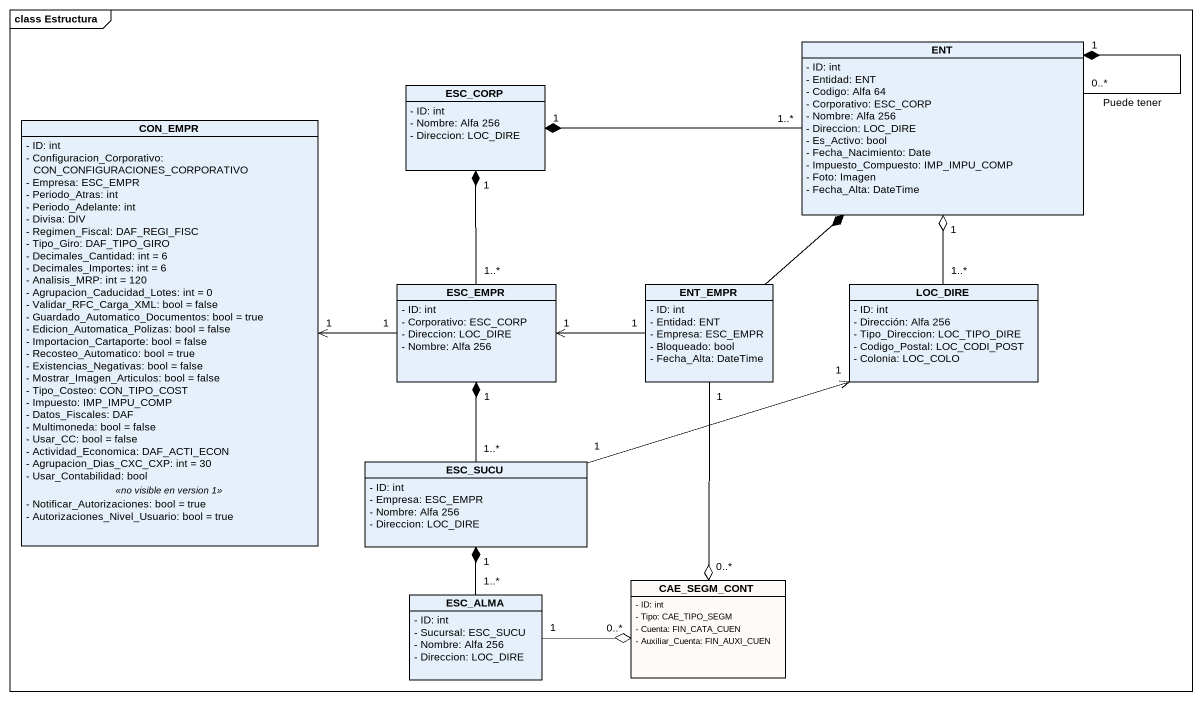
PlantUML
@startuml
mainframe class Estructura
hide circle
hide empty members
skinparam classAttributeIconSize 0
class ENT {
  - ID: int
  - Entidad: ENT
  - Codigo: Alfa 64
  - Corporativo: ESC_CORP
  - Nombre: Alfa 256
  - Direccion: LOC_DIRE
  - Es_Activo: bool
  - Fecha_Nacimiento: Date
  - Impuesto_Compuesto: IMP_IMPU_COMP
  - Foto: Imagen
  - Fecha_Alta: DateTime
}
class CON_EMPR {
  - ID: int
  - Configuracion_Corporativo: CON_CONFIGURACIONES_CORPORATIVO
  - Empresa: ESC_EMPR
  - Periodo_Atras: int
  - Periodo_Adelante: int
  - Divisa: DIV
  - Regimen_Fiscal: DAF_REGI_FISC
  - Tipo_Giro: DAF_TIPO_GIRO
  - Decimales_Cantidad: int = 6
  - Decimales_Importes: int = 6
  - Analisis_MRP: int = 120
  - Agrupacion_Caducidad_Lotes: int = 0
  - Validar_RFC_Carga_XML: bool = false
  - Guardado_Automatico_Documentos: bool = true
  - Edicion_Automatica_Polizas: bool = false
  - Importacion_Cartaporte: bool = false
  - Recosteo_Automatico: bool = true
  - Existencias_Negativas: bool = false
  - Mostrar_Imagen_Articulos: bool = false
  - Tipo_Costeo: CON_TIPO_COST
  - Impuesto: IMP_IMPU_COMP
  - Datos_Fiscales: DAF
  - Multimoneda: bool = false
  - Usar_CC: bool = false
  - Actividad_Economica: DAF_ACTI_ECON
  - Agrupacion_Dias_CXC_CXP: int = 30
  - Usar_Contabilidad: bool
  .. <<no visible en version 1>> ..
  - Notificar_Autorizaciones: bool = true
  - Autorizaciones_Nivel_Usuario: bool = true
}
class ESC_CORP {
  - ID: int
  - Nombre: Alfa 256
  - Direccion: LOC_DIRE
}
class ESC_EMPR {
  - ID: int
  - Corporativo: ESC_CORP
  - Direccion: LOC_DIRE
  - Nombre: Alfa 256
}
class ENT_EMPR {
  - ID: int
  - Entidad: ENT
  - Empresa: ESC_EMPR
  - Bloqueado: bool
  - Fecha_Alta: DateTime
}
class LOC_DIRE {
  - ID: int
  - Dirección: Alfa 256
  - Tipo_Direccion: LOC_TIPO_DIRE
  - Codigo_Postal: LOC_CODI_POST
  - Colonia: LOC_COLO
}
class ESC_SUCU {
  - ID: int
  - Empresa: ESC_EMPR
  - Nombre: Alfa 256
  - Direccion: LOC_DIRE
}
class ESC_ALMA {
  - ID: int
  - Sucursal: ESC_SUCU
  - Nombre: Alfa 256
  - Direccion: LOC_DIRE
}
class CAE_SEGM_CONT #FDFAF7 {
  - ID: int
  - Tipo: CAE_TIPO_SEGM
  - Cuenta: FIN_CATA_CUEN
  - Auxiliar_Cuenta: FIN_AUXI_CUEN
}
ENT "0..*" --* "1" ENT : Puede tener
ENT "1..*" -left-* "1" ESC_CORP
ESC_EMPR "1" -left-> "1" CON_EMPR
ESC_EMPR "1..*" -up-* "1" ESC_CORP
ENT_EMPR -up-* ENT
ENT_EMPR "1" -left-> "1" ESC_EMPR
ENT_EMPR "1" --o "0..*" CAE_SEGM_CONT
LOC_DIRE "1..*" -up-o "1" ENT
ESC_SUCU "1..*" -up-* "1" ESC_EMPR
ESC_SUCU "1" -right-> "1" LOC_DIRE
ESC_ALMA "1..*" -up-* "1" ESC_SUCU
ESC_ALMA "1" -right-o "0..*" CAE_SEGM_CONT
@enduml
